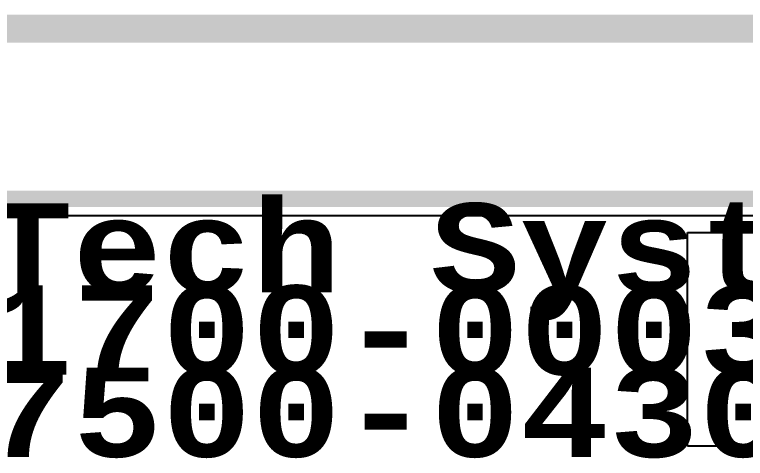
# Model space of a CAD drawing. Header units: inches. Extents: x 0 to 13.9, y -0.2 to 3.4.
# Drawn here: x 0.8859 to 1.3302, y 3.0921 to 3.362 of the extents above; entities that cross this region are included whole.
import ezdxf

# ---------------------------------------------------------------- set-up
doc = ezdxf.new("R2010")
doc.units = ezdxf.units.IN
doc.header["$MEASUREMENT"] = 0
for name, color, linetype in [('Board_Outline', 216, 'Continuous'), ('Bottom Layer', 5, 'Continuous'), ('Dimensions', 6, 'Continuous'), ('Layer 1', 16, 'Continuous'), ('Layer 2', 76, 'Continuous'), ('Mechanical 6', 56, 'Continuous'), ('Top Layer', 1, 'Continuous'), ('Top Overlay', 2, 'Continuous')]:
    doc.layers.add(name, color=color, linetype=linetype)
doc.styles.add('Courier New_Bold', font='', dxfattribs={"height": 0.2})
doc.styles.get('Courier New_Bold').set_extended_font_data('Courier New', bold=True)

msp = doc.modelspace()

# ---------------------------------------------------------------- linework, layer by layer
at = {"layer": 'Board_Outline'}
msp.add_lwpolyline([(0, 3.25, 0.01, 0.01, 0), (4, 3.25, 0.01, 0.01, 0)], format="xyseb", dxfattribs=at)
at = {"layer": 'Bottom Layer'}
msp.add_line((0.28647, 3.2398), (3.83353, 3.2398), dxfattribs=at)
at = {"layer": 'Dimensions'}
for points in [[(0, 3.357, 0.01, 0.01, 0), (1.75307, 3.357, 0.01, 0.01, 0)], [(0.015, 3.25, 0.01, 0.01, 0), (4.237, 3.25, 0.01, 0.01, 0)]]:
    msp.add_lwpolyline(points, format="xyseb", dxfattribs=at)
at = {"layer": 'Layer 1'}
msp.add_line((0.28647, 3.2398), (3.83353, 3.2398), dxfattribs=at)
at = {"layer": 'Layer 2'}
msp.add_line((0.28647, 3.2398), (2.54632, 3.2398), dxfattribs=at)
at = {"layer": 'Mechanical 6'}
for points in [[(0, 3.35, 0.01, 0.01, 0), (1.75307, 3.35, 0.01, 0.01, 0)], [(0, 3.25, 0.005, 0.005, 0), (4, 3.25, 0.005, 0.005, 0)]]:
    msp.add_lwpolyline(points, format="xyseb", dxfattribs=at)
at = {"layer": 'Top Layer'}
msp.add_line((0.28647, 3.2398), (2.55176, 3.2398), dxfattribs=at)
at = {"layer": 'Top Overlay'}
for p, q in [((1.295, 3.09941), (1.295, 3.22941)), ((1.295, 3.22941), (1.695, 3.22941)), ((1.695, 3.09941), (1.295, 3.09941))]:
    msp.add_line(p, q, dxfattribs=at)

# ---------------------------------------------------------------- texts
at = {"layer": 'Top Overlay', "style": 'Courier New_Bold'}
for s, p in [('TransTech Systems, Inc', (0.595, 3.193)), ('PCB: 1700-0003 REV-A', (0.595, 3.143)), ('PCA: 7500-0430 REV-A', (0.595, 3.093))]:
    msp.add_text(s, height=0.05425, dxfattribs=at).set_placement(p)

doc.saveas('drawing.dxf')
